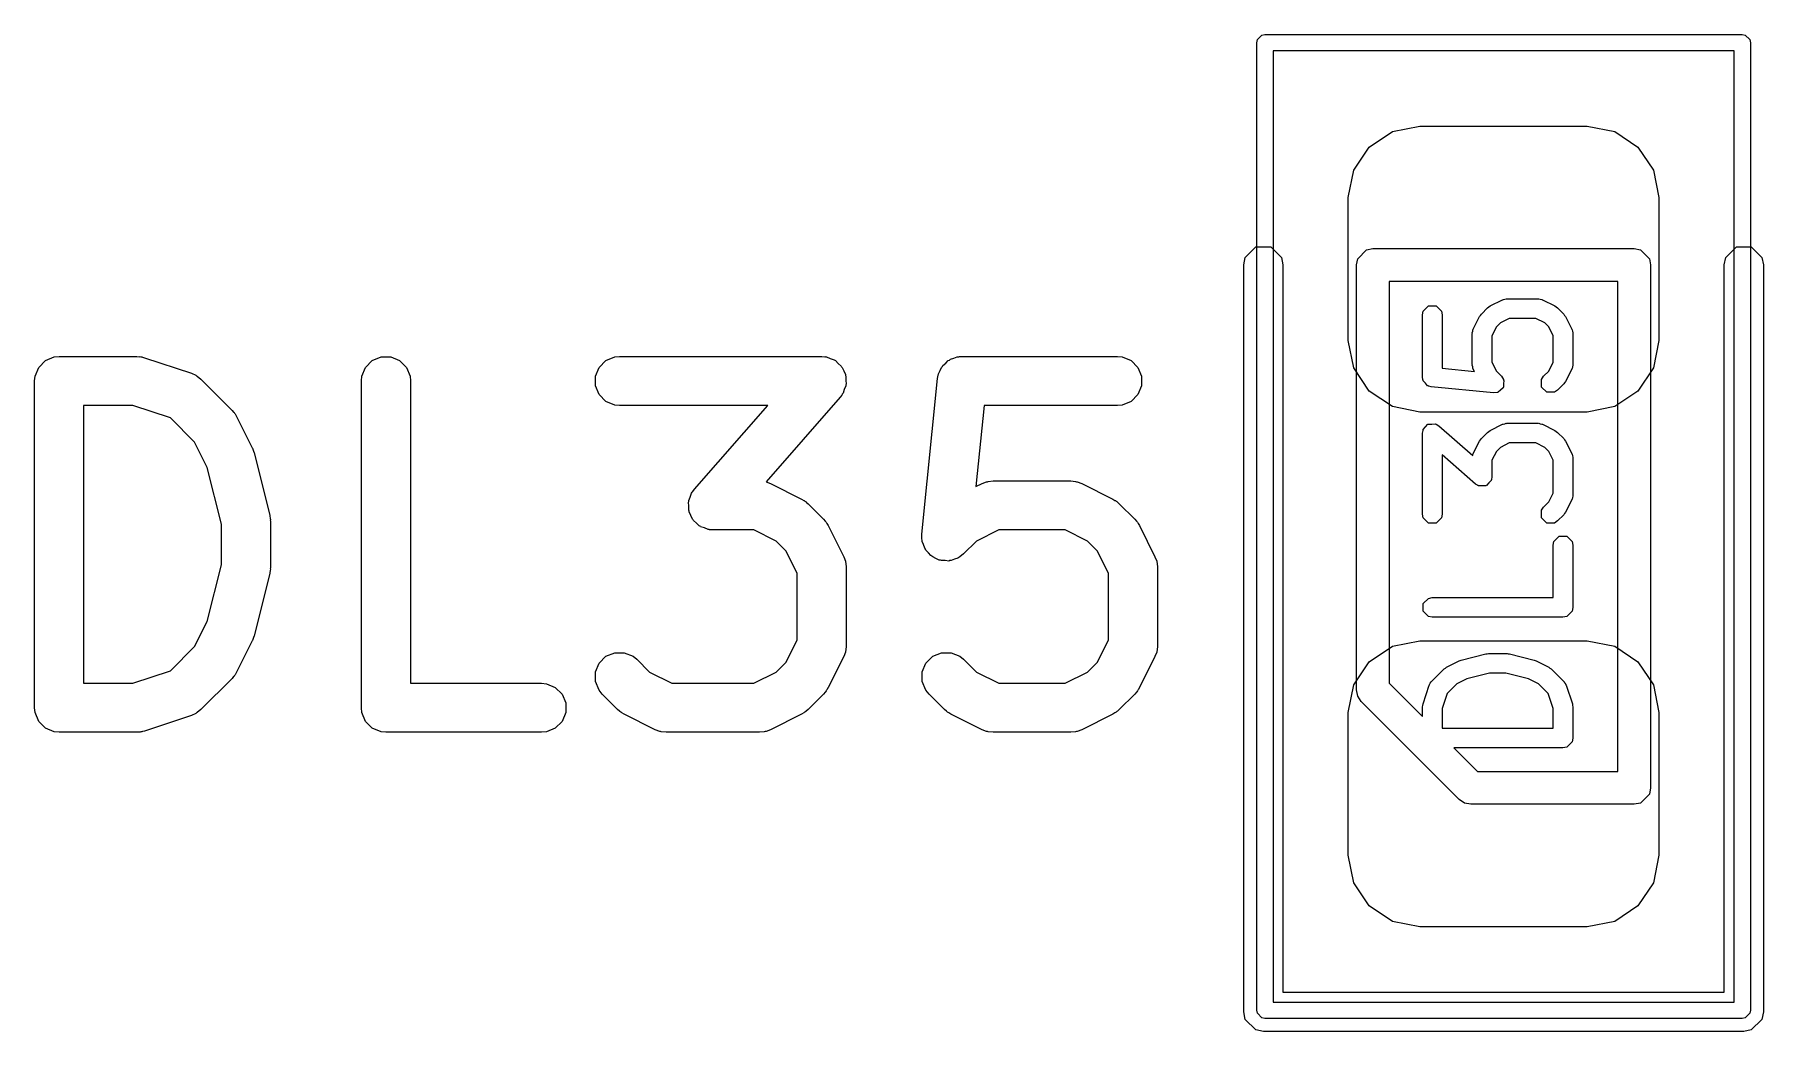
# Model space of a CAD drawing. Header units: inches. Extents: x 0.38 to 8.15, y -7.81 to -0.59.
# Drawn here: x 7.6648 to 7.873, y -3.8797 to -3.7596 of the extents above; entities that cross this region are included whole.
import ezdxf

# ---------------------------------------------------------------- set-up
doc = ezdxf.new("R2010")
doc.units = ezdxf.units.IN
doc.header["$MEASUREMENT"] = 0
for name, color, linetype, true_color in [('F.Courtyard', 6, 'CONTINUOUS', 0xff26e2), ('F.Cu', 13, 'CONTINUOUS', 0xc83434), ('F.Fab', 9, 'CONTINUOUS', 0xafafaf), ('F.Silkscreen', 41, 'CONTINUOUS', 0xf2eda1)]:
    doc.layers.add(name, color=color, linetype=linetype, true_color=true_color)

msp = doc.modelspace()

# ---------------------------------------------------------------- linework, layer by layer
at = {"layer": 'F.Courtyard', "linetype": 'CONTINUOUS'}
for p, q in [((7.81201, -3.76063), (7.81208, -3.76025)), ((7.81201, -3.87717), (7.81201, -3.76063)), ((7.81208, -3.76025), (7.81262, -3.75972)), ((7.81262, -3.75972), (7.81299, -3.75965)), ((7.81299, -3.75965), (7.87047, -3.75965)), ((7.87047, -3.75965), (7.87085, -3.75972)), ((7.87085, -3.75972), (7.87138, -3.76025)), ((7.87138, -3.76025), (7.87146, -3.76063)), ((7.87146, -3.76063), (7.87146, -3.87717)), ((7.81398, -3.76161), (7.81398, -3.87618)), ((7.86949, -3.76161), (7.81398, -3.76161)), ((7.86949, -3.87618), (7.86949, -3.76161)), ((7.81208, -3.87754), (7.81201, -3.87717)), ((7.81398, -3.87618), (7.86949, -3.87618)), ((7.87146, -3.87717), (7.87138, -3.87754)), ((7.81262, -3.87807), (7.81208, -3.87754)), ((7.81299, -3.87815), (7.81262, -3.87807)), ((7.87047, -3.87815), (7.81299, -3.87815)), ((7.87085, -3.87807), (7.87047, -3.87815)), ((7.87138, -3.87754), (7.87085, -3.87807))]:
    msp.add_line(p, q, dxfattribs=at)
at = {"layer": 'F.Cu', "linetype": 'CONTINUOUS'}
for p, q in [((7.82835, -3.77132), (7.83164, -3.77067)), ((7.83164, -3.77067), (7.85182, -3.77067)), ((7.85182, -3.77067), (7.85512, -3.77132)), ((7.82555, -3.77319), (7.82835, -3.77132)), ((7.85512, -3.77132), (7.85791, -3.77319)), ((7.82369, -3.77599), (7.82555, -3.77319)), ((7.85791, -3.77319), (7.85978, -3.77599)), ((7.82303, -3.77928), (7.82369, -3.77599)), ((7.85978, -3.77599), (7.86043, -3.77928)), ((7.82303, -3.79651), (7.82303, -3.77928)), ((7.86043, -3.77928), (7.86043, -3.79651)), ((7.82369, -3.7998), (7.82303, -3.79651)), ((7.86043, -3.79651), (7.85978, -3.7998)), ((7.82555, -3.8026), (7.82369, -3.7998)), ((7.85978, -3.7998), (7.85791, -3.8026)), ((7.82835, -3.80446), (7.82555, -3.8026)), ((7.85791, -3.8026), (7.85512, -3.80446)), ((7.83164, -3.80512), (7.82835, -3.80446)), ((7.85182, -3.80512), (7.83164, -3.80512)), ((7.85512, -3.80446), (7.85182, -3.80512)), ((7.82555, -3.8352), (7.82835, -3.83333)), ((7.82835, -3.83333), (7.83164, -3.83268)), ((7.83164, -3.83268), (7.85182, -3.83268)), ((7.85182, -3.83268), (7.85512, -3.83333)), ((7.85512, -3.83333), (7.85791, -3.8352)), ((7.82369, -3.83799), (7.82555, -3.8352)), ((7.85791, -3.8352), (7.85978, -3.83799)), ((7.82303, -3.84129), (7.82369, -3.83799)), ((7.85978, -3.83799), (7.86043, -3.84129)), ((7.82303, -3.85851), (7.82303, -3.84129)), ((7.86043, -3.84129), (7.86043, -3.85851)), ((7.82369, -3.86181), (7.82303, -3.85851)), ((7.86043, -3.85851), (7.85978, -3.86181)), ((7.82555, -3.8646), (7.82369, -3.86181)), ((7.85978, -3.86181), (7.85791, -3.8646)), ((7.82835, -3.86647), (7.82555, -3.8646)), ((7.85791, -3.8646), (7.85512, -3.86647)), ((7.83164, -3.86713), (7.82835, -3.86647)), ((7.85512, -3.86647), (7.85182, -3.86713)), ((7.85182, -3.86713), (7.83164, -3.86713))]:
    msp.add_line(p, q, dxfattribs=at)
at = {"layer": 'F.Fab', "linetype": 'CONTINUOUS'}
for p, q in [((7.82417, -3.78665), (7.82523, -3.78558)), ((7.82523, -3.78558), (7.82598, -3.78543)), ((7.82598, -3.78543), (7.85748, -3.78543)), ((7.85748, -3.78543), (7.85823, -3.78558)), ((7.85823, -3.78558), (7.8593, -3.78665)), ((7.82402, -3.7874), (7.82417, -3.78665)), ((7.82402, -3.83858), (7.82402, -3.7874)), ((7.8593, -3.78665), (7.85945, -3.7874)), ((7.85945, -3.7874), (7.85945, -3.85039)), ((7.82795, -3.78937), (7.82795, -3.83777)), ((7.85551, -3.78937), (7.82795, -3.78937)), ((7.85551, -3.84843), (7.85551, -3.78937)), ((7.84012, -3.79234), (7.84162, -3.79159)), ((7.84162, -3.79159), (7.84167, -3.79158)), ((7.84167, -3.79158), (7.84169, -3.79156)), ((7.84169, -3.79156), (7.84188, -3.79152)), ((7.84188, -3.79152), (7.84206, -3.79147)), ((7.84206, -3.79147), (7.84209, -3.79148)), ((7.84209, -3.79148), (7.84215, -3.79147)), ((7.84215, -3.79147), (7.8459, -3.79147)), ((7.8459, -3.79147), (7.84595, -3.79148)), ((7.84595, -3.79148), (7.84598, -3.79147)), ((7.84598, -3.79147), (7.84616, -3.79152)), ((7.84616, -3.79152), (7.84635, -3.79156)), ((7.84635, -3.79156), (7.84637, -3.79158)), ((7.84637, -3.79158), (7.84642, -3.79159)), ((7.84642, -3.79159), (7.84792, -3.79234)), ((7.83197, -3.7934), (7.83206, -3.79295)), ((7.83197, -3.8009), (7.83197, -3.7934)), ((7.83206, -3.79295), (7.83269, -3.79231)), ((7.83269, -3.79231), (7.8336, -3.79231)), ((7.8336, -3.79231), (7.83424, -3.79295)), ((7.83424, -3.79295), (7.83433, -3.7934)), ((7.83433, -3.7934), (7.83433, -3.79983)), ((7.83809, -3.79512), (7.83884, -3.79362)), ((7.83884, -3.79362), (7.83896, -3.79347)), ((7.83896, -3.79347), (7.83906, -3.79332)), ((7.83906, -3.79332), (7.83981, -3.79257)), ((7.83981, -3.79257), (7.83997, -3.79246)), ((7.83997, -3.79246), (7.84012, -3.79234)), ((7.84242, -3.79383), (7.84135, -3.79437)), ((7.84562, -3.79383), (7.84242, -3.79383)), ((7.8467, -3.79437), (7.84562, -3.79383)), ((7.84792, -3.79234), (7.84807, -3.79246)), ((7.84807, -3.79246), (7.84823, -3.79257)), ((7.84823, -3.79257), (7.84898, -3.79332)), ((7.84898, -3.79332), (7.84909, -3.79347)), ((7.84909, -3.79347), (7.8492, -3.79362)), ((7.8492, -3.79362), (7.84995, -3.79512)), ((7.83796, -3.79565), (7.83798, -3.79559)), ((7.83796, -3.7994), (7.83796, -3.79565)), ((7.83797, -3.79557), (7.83802, -3.79538)), ((7.83798, -3.79559), (7.83797, -3.79557)), ((7.83802, -3.79538), (7.83805, -3.7952)), ((7.83805, -3.7952), (7.83807, -3.79518)), ((7.83807, -3.79518), (7.83809, -3.79512)), ((7.84087, -3.79485), (7.84033, -3.79593)), ((7.84033, -3.79593), (7.84033, -3.79912)), ((7.84135, -3.79437), (7.84087, -3.79485)), ((7.84717, -3.79485), (7.8467, -3.79437)), ((7.84771, -3.79593), (7.84717, -3.79485)), ((7.84771, -3.79912), (7.84771, -3.79593)), ((7.84995, -3.79512), (7.84997, -3.79518)), ((7.84997, -3.79518), (7.84999, -3.7952)), ((7.84999, -3.7952), (7.85002, -3.79538)), ((7.85002, -3.79538), (7.85007, -3.79557)), ((7.85007, -3.79557), (7.85006, -3.79559)), ((7.85006, -3.79559), (7.85008, -3.79565)), ((7.85008, -3.79565), (7.85008, -3.7994)), ((7.83433, -3.79983), (7.83824, -3.80022)), ((7.83798, -3.79946), (7.83796, -3.7994)), ((7.83797, -3.79948), (7.83798, -3.79946)), ((7.83802, -3.79967), (7.83797, -3.79948)), ((7.83805, -3.79985), (7.83802, -3.79967)), ((7.83807, -3.79987), (7.83805, -3.79985)), ((7.83809, -3.79993), (7.83807, -3.79987)), ((7.83824, -3.80022), (7.83809, -3.79993)), ((7.84033, -3.79912), (7.84087, -3.8002)), ((7.84087, -3.8002), (7.84148, -3.80081)), ((7.84656, -3.80081), (7.84717, -3.8002)), ((7.84717, -3.8002), (7.84771, -3.79912)), ((7.84995, -3.79993), (7.8492, -3.80143)), ((7.84997, -3.79987), (7.84995, -3.79993)), ((7.84999, -3.79985), (7.84997, -3.79987)), ((7.85002, -3.79967), (7.84999, -3.79985)), ((7.85007, -3.79948), (7.85002, -3.79967)), ((7.85008, -3.7994), (7.85006, -3.79946)), ((7.85006, -3.79946), (7.85007, -3.79948)), ((7.83202, -3.80118), (7.83197, -3.8009)), ((7.83202, -3.80124), (7.83202, -3.80118)), ((7.83204, -3.80127), (7.83202, -3.80124)), ((7.83206, -3.80135), (7.83204, -3.80127)), ((7.83234, -3.80163), (7.83206, -3.80135)), ((7.83259, -3.80194), (7.83234, -3.80163)), ((7.83267, -3.80197), (7.83259, -3.80194)), ((7.83269, -3.80199), (7.83267, -3.80197)), ((7.83275, -3.80199), (7.83269, -3.80199)), ((7.83303, -3.80208), (7.83275, -3.80199)), ((7.84053, -3.80282), (7.83303, -3.80208)), ((7.84169, -3.80221), (7.84138, -3.80246)), ((7.84148, -3.80081), (7.84174, -3.8012)), ((7.84174, -3.8021), (7.84169, -3.80215)), ((7.84169, -3.80215), (7.84169, -3.80221)), ((7.84174, -3.8012), (7.84174, -3.80126)), ((7.84174, -3.80126), (7.84178, -3.80131)), ((7.84178, -3.80131), (7.84174, -3.8017)), ((7.84174, -3.8017), (7.84174, -3.8021)), ((7.8463, -3.8012), (7.84656, -3.80081)), ((7.8463, -3.8021), (7.8463, -3.8012)), ((7.84694, -3.80274), (7.8463, -3.8021)), ((7.84898, -3.80173), (7.84823, -3.80248)), ((7.84909, -3.80158), (7.84898, -3.80173)), ((7.8492, -3.80143), (7.84909, -3.80158)), ((7.84099, -3.80278), (7.84053, -3.80282)), ((7.84104, -3.80274), (7.84099, -3.80278)), ((7.8411, -3.80274), (7.84104, -3.80274)), ((7.84138, -3.80246), (7.8411, -3.80274)), ((7.84785, -3.80274), (7.84694, -3.80274)), ((7.84823, -3.80248), (7.84785, -3.80274)), ((7.83197, -3.80765), (7.83203, -3.80732)), ((7.83197, -3.8174), (7.83197, -3.80765)), ((7.83203, -3.80727), (7.83204, -3.80725)), ((7.83203, -3.80732), (7.83203, -3.80727)), ((7.83204, -3.80725), (7.83206, -3.8072)), ((7.83206, -3.8072), (7.83235, -3.8069)), ((7.83235, -3.8069), (7.83262, -3.80659)), ((7.83262, -3.80659), (7.83266, -3.80659)), ((7.83266, -3.80659), (7.83269, -3.80656)), ((7.83269, -3.80656), (7.83311, -3.80656)), ((7.83311, -3.80656), (7.83353, -3.80653)), ((7.83353, -3.80653), (7.83357, -3.80656)), ((7.83357, -3.80656), (7.8336, -3.80656)), ((7.8336, -3.80656), (7.83363, -3.80659)), ((7.83363, -3.80659), (7.83392, -3.80676)), ((7.83392, -3.80676), (7.83802, -3.81035)), ((7.83884, -3.80862), (7.83896, -3.80847)), ((7.83896, -3.80847), (7.83906, -3.80831)), ((7.83906, -3.80831), (7.83981, -3.80756)), ((7.83981, -3.80756), (7.83997, -3.80746)), ((7.83997, -3.80746), (7.84012, -3.80734)), ((7.84012, -3.80734), (7.84162, -3.80659)), ((7.84162, -3.80659), (7.84167, -3.80658)), ((7.84167, -3.80658), (7.84169, -3.80656)), ((7.84169, -3.80656), (7.84188, -3.80652)), ((7.84188, -3.80652), (7.84206, -3.80647)), ((7.84206, -3.80647), (7.84209, -3.80648)), ((7.84209, -3.80648), (7.84215, -3.80647)), ((7.84215, -3.80647), (7.8459, -3.80647)), ((7.8459, -3.80647), (7.84595, -3.80648)), ((7.84595, -3.80648), (7.84598, -3.80647)), ((7.84598, -3.80647), (7.84616, -3.80652)), ((7.84616, -3.80652), (7.84635, -3.80656)), ((7.84635, -3.80656), (7.84637, -3.80658)), ((7.84637, -3.80658), (7.84642, -3.80659)), ((7.84642, -3.80659), (7.84792, -3.80734)), ((7.84792, -3.80734), (7.84807, -3.80746)), ((7.84807, -3.80746), (7.84823, -3.80756)), ((7.84823, -3.80756), (7.84898, -3.80831)), ((7.84898, -3.80831), (7.84909, -3.80847)), ((7.84909, -3.80847), (7.8492, -3.80862)), ((7.83837, -3.81379), (7.83433, -3.81025)), ((7.83433, -3.81025), (7.83433, -3.8174)), ((7.83802, -3.81035), (7.83805, -3.8102)), ((7.83805, -3.8102), (7.83807, -3.81018)), ((7.83807, -3.81018), (7.83809, -3.81012)), ((7.83809, -3.81012), (7.83884, -3.80862)), ((7.84087, -3.80985), (7.84033, -3.81093)), ((7.84135, -3.80937), (7.84087, -3.80985)), ((7.84242, -3.80883), (7.84135, -3.80937)), ((7.84562, -3.80883), (7.84242, -3.80883)), ((7.8467, -3.80937), (7.84562, -3.80883)), ((7.84717, -3.80985), (7.8467, -3.80937)), ((7.84771, -3.81093), (7.84717, -3.80985)), ((7.8492, -3.80862), (7.84995, -3.81012)), ((7.84995, -3.81012), (7.84997, -3.81018)), ((7.84997, -3.81018), (7.84999, -3.8102)), ((7.84999, -3.8102), (7.85002, -3.81038)), ((7.85002, -3.81038), (7.85007, -3.81056)), ((7.85007, -3.81056), (7.85006, -3.81059)), ((7.85006, -3.81059), (7.85008, -3.81065)), ((7.84033, -3.81093), (7.84033, -3.8129)), ((7.84771, -3.81487), (7.84771, -3.81093)), ((7.85008, -3.81065), (7.85008, -3.81515)), ((7.83866, -3.81395), (7.83837, -3.81379)), ((7.83869, -3.81399), (7.83866, -3.81395)), ((7.83872, -3.81399), (7.83869, -3.81399)), ((7.83877, -3.81402), (7.83872, -3.81399)), ((7.83918, -3.81399), (7.83877, -3.81402)), ((7.8396, -3.81399), (7.83918, -3.81399)), ((7.83963, -3.81396), (7.8396, -3.81399)), ((7.83967, -3.81396), (7.83963, -3.81396)), ((7.83994, -3.81364), (7.83967, -3.81396)), ((7.84024, -3.81335), (7.83994, -3.81364)), ((7.84025, -3.8133), (7.84024, -3.81335)), ((7.84026, -3.81328), (7.84025, -3.8133)), ((7.84033, -3.8129), (7.84026, -3.81323)), ((7.84026, -3.81323), (7.84026, -3.81328)), ((7.8463, -3.81695), (7.84656, -3.81656)), ((7.84656, -3.81656), (7.84717, -3.81595)), ((7.84717, -3.81595), (7.84771, -3.81487)), ((7.84995, -3.81568), (7.8492, -3.81718)), ((7.84997, -3.81562), (7.84995, -3.81568)), ((7.84999, -3.8156), (7.84997, -3.81562)), ((7.85002, -3.81541), (7.84999, -3.8156)), ((7.85007, -3.81523), (7.85002, -3.81541)), ((7.85008, -3.81515), (7.85006, -3.81521)), ((7.85006, -3.81521), (7.85007, -3.81523)), ((7.83206, -3.81785), (7.83197, -3.8174)), ((7.83269, -3.81849), (7.83206, -3.81785)), ((7.8336, -3.81849), (7.83269, -3.81849)), ((7.83424, -3.81785), (7.8336, -3.81849)), ((7.83433, -3.8174), (7.83424, -3.81785)), ((7.8463, -3.81785), (7.8463, -3.81695)), ((7.84694, -3.81849), (7.8463, -3.81785)), ((7.84785, -3.81849), (7.84694, -3.81849)), ((7.84823, -3.81823), (7.84785, -3.81849)), ((7.84898, -3.81748), (7.84823, -3.81823)), ((7.84909, -3.81733), (7.84898, -3.81748)), ((7.8492, -3.81718), (7.84909, -3.81733)), ((7.84771, -3.82115), (7.8478, -3.8207)), ((7.8478, -3.8207), (7.84844, -3.82006)), ((7.84844, -3.82006), (7.84935, -3.82006)), ((7.84935, -3.82006), (7.84999, -3.8207)), ((7.84999, -3.8207), (7.85008, -3.82115)), ((7.84771, -3.82747), (7.84771, -3.82115)), ((7.85008, -3.82115), (7.85008, -3.82865)), ((7.83206, -3.82819), (7.83269, -3.82756)), ((7.83206, -3.8291), (7.83206, -3.82819)), ((7.83269, -3.82974), (7.83206, -3.8291)), ((7.83269, -3.82756), (7.83315, -3.82747)), ((7.83315, -3.82747), (7.84771, -3.82747)), ((7.84999, -3.8291), (7.84935, -3.82974)), ((7.85008, -3.82865), (7.84999, -3.8291)), ((7.83315, -3.82983), (7.83269, -3.82974)), ((7.84889, -3.82983), (7.83315, -3.82983)), ((7.84935, -3.82974), (7.84889, -3.82983)), ((7.83487, -3.83584), (7.83637, -3.83509)), ((7.83637, -3.83509), (7.83649, -3.83505)), ((7.83649, -3.83505), (7.83661, -3.835)), ((7.83661, -3.835), (7.83961, -3.83425)), ((7.83961, -3.83425), (7.83975, -3.83424)), ((7.83975, -3.83424), (7.8399, -3.83421)), ((7.8399, -3.83421), (7.84215, -3.83421)), ((7.84215, -3.83421), (7.84229, -3.83424)), ((7.84229, -3.83424), (7.84243, -3.83425)), ((7.84243, -3.83425), (7.84543, -3.835)), ((7.84543, -3.835), (7.84555, -3.83505)), ((7.84555, -3.83505), (7.84567, -3.83509)), ((7.84567, -3.83509), (7.84717, -3.83584)), ((7.83291, -3.83779), (7.833, -3.83762)), ((7.833, -3.83762), (7.83303, -3.83761)), ((7.83303, -3.83761), (7.83306, -3.83756)), ((7.83306, -3.83756), (7.83456, -3.83606)), ((7.83456, -3.83606), (7.83472, -3.83596)), ((7.83472, -3.83596), (7.83487, -3.83584)), ((7.83731, -3.83726), (7.8361, -3.83787)), ((7.84004, -3.83658), (7.83731, -3.83726)), ((7.842, -3.83658), (7.84004, -3.83658)), ((7.84473, -3.83726), (7.842, -3.83658)), ((7.84595, -3.83787), (7.84473, -3.83726)), ((7.84717, -3.83584), (7.84732, -3.83596)), ((7.84732, -3.83596), (7.84748, -3.83606)), ((7.84748, -3.83606), (7.84898, -3.83756)), ((7.84898, -3.83756), (7.84901, -3.83761)), ((7.84901, -3.83761), (7.84904, -3.83762)), ((7.84904, -3.83762), (7.84913, -3.83779)), ((7.82417, -3.83934), (7.82402, -3.83858)), ((7.82459, -3.83997), (7.82417, -3.83934)), ((7.82795, -3.83777), (7.83197, -3.84178)), ((7.83203, -3.84027), (7.83278, -3.83802)), ((7.83278, -3.83802), (7.83281, -3.83797)), ((7.83281, -3.83794), (7.83291, -3.83779)), ((7.83281, -3.83797), (7.83281, -3.83794)), ((7.83493, -3.83903), (7.83433, -3.84084)), ((7.8361, -3.83787), (7.83493, -3.83903)), ((7.84711, -3.83903), (7.84595, -3.83787)), ((7.84771, -3.84084), (7.84711, -3.83903)), ((7.84913, -3.83779), (7.84924, -3.83794)), ((7.84924, -3.83794), (7.84924, -3.83797)), ((7.84924, -3.83797), (7.84927, -3.83802)), ((7.84927, -3.83802), (7.85002, -3.84027)), ((7.8364, -3.85179), (7.82459, -3.83997)), ((7.83197, -3.84064), (7.832, -3.84046)), ((7.83197, -3.84178), (7.83197, -3.84064)), ((7.832, -3.84046), (7.83203, -3.84027)), ((7.83433, -3.84084), (7.83433, -3.84321)), ((7.84771, -3.84321), (7.84771, -3.84084)), ((7.85002, -3.84027), (7.85004, -3.84046)), ((7.85004, -3.84046), (7.85008, -3.84064)), ((7.85008, -3.84064), (7.85008, -3.84439)), ((7.83433, -3.84321), (7.84771, -3.84321)), ((7.84889, -3.84558), (7.83576, -3.84558)), ((7.83576, -3.84558), (7.83861, -3.84843)), ((7.84935, -3.84549), (7.84889, -3.84558)), ((7.84999, -3.84485), (7.84935, -3.84549)), ((7.85008, -3.84439), (7.84999, -3.84485)), ((7.83861, -3.84843), (7.85551, -3.84843)), ((7.83704, -3.85221), (7.8364, -3.85179)), ((7.8378, -3.85236), (7.83704, -3.85221)), ((7.85823, -3.85221), (7.85748, -3.85236)), ((7.8593, -3.85115), (7.85823, -3.85221)), ((7.85945, -3.85039), (7.8593, -3.85115)), ((7.85748, -3.85236), (7.8378, -3.85236))]:
    msp.add_line(p, q, dxfattribs=at)
at = {"layer": 'F.Silkscreen', "linetype": 'CONTINUOUS'}
for p, q in [((7.81061, -3.7865), (7.81189, -3.78522)), ((7.81189, -3.78522), (7.8137, -3.78522)), ((7.8137, -3.78522), (7.81498, -3.7865)), ((7.86849, -3.7865), (7.86977, -3.78522)), ((7.86977, -3.78522), (7.87157, -3.78522)), ((7.87157, -3.78522), (7.87285, -3.7865)), ((7.81043, -3.7874), (7.81061, -3.7865)), ((7.81043, -3.87736), (7.81043, -3.7874)), ((7.81498, -3.7865), (7.81516, -3.7874)), ((7.81516, -3.7874), (7.81516, -3.875)), ((7.86831, -3.7874), (7.86849, -3.7865)), ((7.86831, -3.875), (7.86831, -3.7874)), ((7.87285, -3.7865), (7.87303, -3.7874)), ((7.87303, -3.7874), (7.87303, -3.87736)), ((7.66486, -3.80079), (7.6653, -3.79973)), ((7.6653, -3.79973), (7.66611, -3.79892)), ((7.66611, -3.79892), (7.66718, -3.79847)), ((7.66718, -3.79847), (7.66775, -3.79842)), ((7.66775, -3.79842), (7.67713, -3.79842)), ((7.67713, -3.79842), (7.67742, -3.79845)), ((7.67742, -3.79845), (7.6775, -3.79844)), ((7.6775, -3.79844), (7.6776, -3.79846)), ((7.6776, -3.79846), (7.6777, -3.79847)), ((7.6777, -3.79847), (7.67778, -3.7985)), ((7.67778, -3.7985), (7.67806, -3.79857)), ((7.67806, -3.79857), (7.68369, -3.80044)), ((7.70423, -3.80079), (7.70467, -3.79973)), ((7.70467, -3.79973), (7.70548, -3.79892)), ((7.70548, -3.79892), (7.70655, -3.79847)), ((7.70655, -3.79847), (7.7077, -3.79847)), ((7.7077, -3.79847), (7.70876, -3.79892)), ((7.70876, -3.79892), (7.70958, -3.79973)), ((7.70958, -3.79973), (7.71002, -3.80079)), ((7.73235, -3.80079), (7.73279, -3.79973)), ((7.73279, -3.79973), (7.73361, -3.79892)), ((7.73361, -3.79892), (7.73467, -3.79847)), ((7.73467, -3.79847), (7.73525, -3.79842)), ((7.73525, -3.79842), (7.75962, -3.79842)), ((7.75962, -3.79842), (7.75992, -3.79845)), ((7.75992, -3.79845), (7.76, -3.79844)), ((7.76, -3.79844), (7.76005, -3.79846)), ((7.76005, -3.79846), (7.76019, -3.79847)), ((7.76019, -3.79847), (7.76064, -3.79866)), ((7.76064, -3.79866), (7.76109, -3.79881)), ((7.76109, -3.79881), (7.76117, -3.79888)), ((7.76117, -3.79888), (7.76126, -3.79892)), ((7.76126, -3.79892), (7.7616, -3.79925)), ((7.7616, -3.79925), (7.76196, -3.79957)), ((7.76196, -3.79957), (7.762, -3.79966)), ((7.762, -3.79966), (7.76207, -3.79973)), ((7.76207, -3.79973), (7.76226, -3.80017)), ((7.76226, -3.80017), (7.76247, -3.8006)), ((7.77367, -3.80051), (7.77387, -3.80013)), ((7.77387, -3.80013), (7.77404, -3.79973)), ((7.77404, -3.79973), (7.77414, -3.79963)), ((7.77414, -3.79963), (7.77421, -3.79949)), ((7.77421, -3.79949), (7.77454, -3.79922)), ((7.77454, -3.79922), (7.77485, -3.79892)), ((7.77485, -3.79892), (7.77499, -3.79886)), ((7.77499, -3.79886), (7.7751, -3.79876)), ((7.7751, -3.79876), (7.77552, -3.79864)), ((7.77552, -3.79864), (7.77591, -3.79847)), ((7.77591, -3.79847), (7.77614, -3.79845)), ((7.77614, -3.79845), (7.77621, -3.79843)), ((7.77621, -3.79843), (7.77628, -3.79844)), ((7.77628, -3.79844), (7.77649, -3.79842)), ((7.77649, -3.79842), (7.79524, -3.79842)), ((7.79524, -3.79842), (7.79581, -3.79847)), ((7.79581, -3.79847), (7.79688, -3.79892)), ((7.79688, -3.79892), (7.79769, -3.79973)), ((7.79769, -3.79973), (7.79813, -3.80079)), ((7.6648, -3.80137), (7.66486, -3.80079)), ((7.6648, -3.84074), (7.6648, -3.80137)), ((7.68369, -3.80044), (7.68421, -3.80068)), ((7.68421, -3.80068), (7.68429, -3.80075)), ((7.68429, -3.80075), (7.68439, -3.80079)), ((7.68439, -3.80079), (7.68484, -3.80116)), ((7.68484, -3.80116), (7.68859, -3.80491)), ((7.70417, -3.80137), (7.70423, -3.80079)), ((7.70417, -3.84074), (7.70417, -3.80137)), ((7.71002, -3.80079), (7.71008, -3.80137)), ((7.71008, -3.80137), (7.71008, -3.83779)), ((7.73235, -3.80195), (7.73235, -3.80079)), ((7.73279, -3.80301), (7.73235, -3.80195)), ((7.76251, -3.80195), (7.76233, -3.80239)), ((7.76247, -3.8006), (7.76248, -3.8007)), ((7.76248, -3.8007), (7.76251, -3.80079)), ((7.76251, -3.80079), (7.76251, -3.80127)), ((7.76251, -3.80127), (7.76255, -3.80175)), ((7.76255, -3.80175), (7.76251, -3.80185)), ((7.76251, -3.80185), (7.76251, -3.80195)), ((7.77168, -3.81982), (7.77355, -3.80108)), ((7.77355, -3.80108), (7.77359, -3.80087)), ((7.77359, -3.80079), (7.77362, -3.80073)), ((7.77359, -3.80087), (7.77359, -3.80079)), ((7.77362, -3.80073), (7.77367, -3.80051)), ((7.79813, -3.80195), (7.79769, -3.80301)), ((7.79813, -3.80079), (7.79813, -3.80195)), ((7.67665, -3.80432), (7.67071, -3.80432)), ((7.67071, -3.80432), (7.67071, -3.83779)), ((7.68116, -3.80583), (7.67665, -3.80432)), ((7.73361, -3.80383), (7.73279, -3.80301)), ((7.73467, -3.80427), (7.73361, -3.80383)), ((7.73525, -3.80432), (7.73467, -3.80427)), ((7.75311, -3.80432), (7.73525, -3.80432)), ((7.74427, -3.81442), (7.75311, -3.80432)), ((7.76184, -3.80332), (7.75291, -3.81352)), ((7.76202, -3.80307), (7.76184, -3.80332)), ((7.76207, -3.80301), (7.76202, -3.80307)), ((7.76209, -3.80296), (7.76207, -3.80301)), ((7.76218, -3.80284), (7.76209, -3.80296)), ((7.76233, -3.80239), (7.76218, -3.80284)), ((7.77916, -3.80432), (7.77819, -3.81409)), ((7.79524, -3.80432), (7.77916, -3.80432)), ((7.79581, -3.80427), (7.79524, -3.80432)), ((7.79688, -3.80383), (7.79581, -3.80427)), ((7.79769, -3.80301), (7.79688, -3.80383)), ((7.68407, -3.80874), (7.68116, -3.80583)), ((7.68859, -3.80491), (7.68878, -3.80513)), ((7.68878, -3.80513), (7.68883, -3.80518)), ((7.68883, -3.80518), (7.68889, -3.80527)), ((7.68889, -3.80527), (7.68896, -3.80535)), ((7.68896, -3.80535), (7.68899, -3.80543)), ((7.68899, -3.80543), (7.68914, -3.80567)), ((7.68914, -3.80567), (7.69102, -3.80942)), ((7.68559, -3.81178), (7.68407, -3.80874)), ((7.69102, -3.80942), (7.69103, -3.80947)), ((7.69103, -3.80947), (7.69105, -3.80948)), ((7.69105, -3.80948), (7.69113, -3.80972)), ((7.69113, -3.80972), (7.69122, -3.80996)), ((7.69122, -3.80996), (7.69123, -3.80999)), ((7.69123, -3.80999), (7.69124, -3.81003)), ((7.69124, -3.81003), (7.69312, -3.81753)), ((7.6873, -3.81861), (7.68559, -3.81178)), ((7.74402, -3.81478), (7.74404, -3.81473)), ((7.74404, -3.81473), (7.74409, -3.81467)), ((7.74409, -3.81467), (7.74427, -3.81442)), ((7.75291, -3.81352), (7.75344, -3.81373)), ((7.75344, -3.81373), (7.75719, -3.8156)), ((7.77819, -3.81409), (7.77892, -3.81373)), ((7.77892, -3.81373), (7.77946, -3.81352)), ((7.77946, -3.81352), (7.77957, -3.81351)), ((7.77957, -3.81351), (7.77966, -3.81347)), ((7.77966, -3.81347), (7.78024, -3.81342)), ((7.78024, -3.81342), (7.78961, -3.81342)), ((7.78961, -3.81342), (7.79019, -3.81347)), ((7.79019, -3.81347), (7.79029, -3.81351)), ((7.79029, -3.81351), (7.79039, -3.81352)), ((7.79039, -3.81352), (7.79093, -3.81373)), ((7.79093, -3.81373), (7.79468, -3.8156)), ((7.74357, -3.81599), (7.7436, -3.81589)), ((7.7436, -3.81647), (7.74357, -3.81599)), ((7.7436, -3.81579), (7.74378, -3.81535)), ((7.7436, -3.81589), (7.7436, -3.81579)), ((7.7436, -3.81695), (7.7436, -3.81647)), ((7.74378, -3.81535), (7.74394, -3.8149)), ((7.74394, -3.8149), (7.74402, -3.81478)), ((7.75719, -3.8156), (7.75744, -3.81576)), ((7.75744, -3.81576), (7.75751, -3.81579)), ((7.75751, -3.81579), (7.75759, -3.81586)), ((7.75759, -3.81586), (7.75768, -3.81591)), ((7.75768, -3.81591), (7.75773, -3.81597)), ((7.75773, -3.81597), (7.75796, -3.81616)), ((7.75796, -3.81616), (7.75983, -3.81803)), ((7.79468, -3.8156), (7.79493, -3.81576)), ((7.79493, -3.81576), (7.795, -3.81579)), ((7.795, -3.81579), (7.79508, -3.81586)), ((7.79508, -3.81586), (7.79517, -3.81591)), ((7.79517, -3.81591), (7.79522, -3.81597)), ((7.79522, -3.81597), (7.79545, -3.81616)), ((7.79545, -3.81616), (7.79733, -3.81803)), ((7.6873, -3.8235), (7.6873, -3.81861)), ((7.69312, -3.81753), (7.69313, -3.81763)), ((7.69313, -3.81763), (7.69315, -3.81767)), ((7.69315, -3.81767), (7.69317, -3.81788)), ((7.69317, -3.81788), (7.6932, -3.8181)), ((7.6932, -3.8181), (7.69319, -3.81814)), ((7.69319, -3.81814), (7.6932, -3.81824)), ((7.6932, -3.81824), (7.6932, -3.82387)), ((7.74364, -3.81704), (7.7436, -3.81695)), ((7.74364, -3.81714), (7.74364, -3.81704)), ((7.74386, -3.81757), (7.74364, -3.81714)), ((7.74404, -3.81801), (7.74386, -3.81757)), ((7.74411, -3.81808), (7.74404, -3.81801)), ((7.74415, -3.81817), (7.74411, -3.81808)), ((7.74451, -3.81849), (7.74415, -3.81817)), ((7.74485, -3.81882), (7.74451, -3.81849)), ((7.74495, -3.81886), (7.74485, -3.81882)), ((7.74502, -3.81893), (7.74495, -3.81886)), ((7.74547, -3.81908), (7.74502, -3.81893)), ((7.75983, -3.81803), (7.76002, -3.81826)), ((7.76002, -3.81826), (7.76008, -3.81831)), ((7.76008, -3.81831), (7.76013, -3.8184)), ((7.76013, -3.8184), (7.7602, -3.81848)), ((7.7602, -3.81848), (7.76023, -3.81855)), ((7.76023, -3.81855), (7.76038, -3.8188)), ((7.76038, -3.8188), (7.76226, -3.82255)), ((7.79733, -3.81803), (7.79751, -3.81826)), ((7.79751, -3.81826), (7.79757, -3.81831)), ((7.79757, -3.81831), (7.79763, -3.8184)), ((7.79763, -3.8184), (7.79769, -3.81848)), ((7.79769, -3.81848), (7.79772, -3.81855)), ((7.79772, -3.81855), (7.79788, -3.8188)), ((7.79788, -3.8188), (7.79975, -3.82255)), ((7.74592, -3.81926), (7.74547, -3.81908)), ((7.74606, -3.81928), (7.74592, -3.81926)), ((7.74611, -3.8193), (7.74606, -3.81928)), ((7.74619, -3.81929), (7.74611, -3.8193)), ((7.74649, -3.81932), (7.74619, -3.81929)), ((7.75142, -3.81932), (7.74649, -3.81932)), ((7.75412, -3.82067), (7.75142, -3.81932)), ((7.75532, -3.82187), (7.75412, -3.82067)), ((7.77168, -3.8204), (7.77168, -3.81982)), ((7.77172, -3.82055), (7.77168, -3.8204)), ((7.77172, -3.82069), (7.77172, -3.82055)), ((7.77188, -3.82109), (7.77172, -3.82069)), ((7.77824, -3.82067), (7.7767, -3.82221)), ((7.78094, -3.81932), (7.77824, -3.82067)), ((7.78892, -3.81932), (7.78094, -3.81932)), ((7.79161, -3.82067), (7.78892, -3.81932)), ((7.79281, -3.82187), (7.79161, -3.82067)), ((7.75666, -3.82457), (7.75532, -3.82187)), ((7.76226, -3.82255), (7.76247, -3.82309)), ((7.76247, -3.82309), (7.76247, -3.82319)), ((7.77201, -3.82151), (7.77188, -3.82109)), ((7.7721, -3.82162), (7.77201, -3.82151)), ((7.77216, -3.82176), (7.7721, -3.82162)), ((7.77247, -3.82206), (7.77216, -3.82176)), ((7.77274, -3.8224), (7.77247, -3.82206)), ((7.77287, -3.82247), (7.77274, -3.8224)), ((7.77298, -3.82257), (7.77287, -3.82247)), ((7.77337, -3.82274), (7.77298, -3.82257)), ((7.77375, -3.82294), (7.77337, -3.82274)), ((7.7739, -3.82296), (7.77375, -3.82294)), ((7.77404, -3.82301), (7.7739, -3.82296)), ((7.77447, -3.82301), (7.77404, -3.82301)), ((7.7749, -3.82306), (7.77447, -3.82301)), ((7.77504, -3.82301), (7.7749, -3.82306)), ((7.77519, -3.82301), (7.77504, -3.82301)), ((7.77559, -3.82285), (7.77519, -3.82301)), ((7.776, -3.82272), (7.77559, -3.82285)), ((7.77612, -3.82263), (7.776, -3.82272)), ((7.77626, -3.82257), (7.77612, -3.82263)), ((7.7767, -3.82221), (7.77626, -3.82257)), ((7.79416, -3.82457), (7.79281, -3.82187)), ((7.79975, -3.82255), (7.79996, -3.82309)), ((7.79996, -3.82309), (7.79997, -3.82319)), ((7.68559, -3.83034), (7.6873, -3.8235)), ((7.69312, -3.82458), (7.69124, -3.83208)), ((7.69313, -3.82448), (7.69312, -3.82458)), ((7.69315, -3.82444), (7.69313, -3.82448)), ((7.69317, -3.82423), (7.69315, -3.82444)), ((7.6932, -3.82401), (7.69317, -3.82423)), ((7.6932, -3.82387), (7.69319, -3.82397)), ((7.69319, -3.82397), (7.6932, -3.82401)), ((7.75666, -3.83254), (7.75666, -3.82457)), ((7.76247, -3.82319), (7.76251, -3.82329)), ((7.76251, -3.82329), (7.76257, -3.82387)), ((7.76257, -3.82387), (7.76257, -3.83324)), ((7.79416, -3.83254), (7.79416, -3.82457)), ((7.79997, -3.82319), (7.80001, -3.82329)), ((7.80001, -3.82329), (7.80007, -3.82387)), ((7.80007, -3.82387), (7.80007, -3.83324)), ((7.68407, -3.83337), (7.68559, -3.83034)), ((7.68116, -3.83629), (7.68407, -3.83337)), ((7.69102, -3.83269), (7.68914, -3.83644)), ((7.69103, -3.83265), (7.69102, -3.83269)), ((7.69105, -3.83263), (7.69103, -3.83265)), ((7.69113, -3.83239), (7.69105, -3.83263)), ((7.69122, -3.83215), (7.69113, -3.83239)), ((7.69123, -3.83213), (7.69122, -3.83215)), ((7.69124, -3.83208), (7.69123, -3.83213)), ((7.75532, -3.83524), (7.75666, -3.83254)), ((7.76257, -3.83324), (7.76251, -3.83382)), ((7.79281, -3.83524), (7.79416, -3.83254)), ((7.80007, -3.83324), (7.80001, -3.83382)), ((7.73235, -3.83642), (7.73279, -3.83535)), ((7.73279, -3.83535), (7.73361, -3.83454)), ((7.73361, -3.83454), (7.73467, -3.8341)), ((7.73467, -3.8341), (7.73582, -3.8341)), ((7.73582, -3.8341), (7.73689, -3.83454)), ((7.73689, -3.83454), (7.73733, -3.8349)), ((7.73733, -3.8349), (7.73887, -3.83644)), ((7.75412, -3.83644), (7.75532, -3.83524)), ((7.76226, -3.83456), (7.76038, -3.83831)), ((7.76247, -3.83402), (7.76226, -3.83456)), ((7.76251, -3.83382), (7.76247, -3.83392)), ((7.76247, -3.83392), (7.76247, -3.83402)), ((7.77172, -3.83642), (7.77216, -3.83535)), ((7.77216, -3.83535), (7.77298, -3.83454)), ((7.77298, -3.83454), (7.77404, -3.8341)), ((7.77404, -3.8341), (7.77519, -3.8341)), ((7.77519, -3.8341), (7.77626, -3.83454)), ((7.77626, -3.83454), (7.7767, -3.8349)), ((7.7767, -3.8349), (7.77824, -3.83644)), ((7.79161, -3.83644), (7.79281, -3.83524)), ((7.79975, -3.83456), (7.79788, -3.83831)), ((7.79996, -3.83402), (7.79975, -3.83456)), ((7.79997, -3.83392), (7.79996, -3.83402)), ((7.80001, -3.83382), (7.79997, -3.83392)), ((7.67665, -3.83779), (7.68116, -3.83629)), ((7.68859, -3.8372), (7.68484, -3.84095)), ((7.68878, -3.83698), (7.68859, -3.8372)), ((7.68883, -3.83693), (7.68878, -3.83698)), ((7.68889, -3.83684), (7.68883, -3.83693)), ((7.68896, -3.83676), (7.68889, -3.83684)), ((7.68899, -3.83668), (7.68896, -3.83676)), ((7.68914, -3.83644), (7.68899, -3.83668)), ((7.73235, -3.83757), (7.73235, -3.83642)), ((7.73279, -3.83863), (7.73235, -3.83757)), ((7.73887, -3.83644), (7.74157, -3.83779)), ((7.75142, -3.83779), (7.75412, -3.83644)), ((7.77172, -3.83757), (7.77172, -3.83642)), ((7.77216, -3.83863), (7.77172, -3.83757)), ((7.77824, -3.83644), (7.78094, -3.83779)), ((7.78892, -3.83779), (7.79161, -3.83644)), ((7.67071, -3.83779), (7.67665, -3.83779)), ((7.71008, -3.83779), (7.72587, -3.83779)), ((7.72587, -3.83779), (7.72645, -3.83784)), ((7.72645, -3.83784), (7.72751, -3.83829)), ((7.72751, -3.83829), (7.72833, -3.8391)), ((7.72833, -3.8391), (7.72877, -3.84016)), ((7.73316, -3.83908), (7.73279, -3.83863)), ((7.73503, -3.84095), (7.73316, -3.83908)), ((7.74157, -3.83779), (7.75142, -3.83779)), ((7.75983, -3.83908), (7.75796, -3.84095)), ((7.76002, -3.83885), (7.75983, -3.83908)), ((7.76008, -3.8388), (7.76002, -3.83885)), ((7.76013, -3.83871), (7.76008, -3.8388)), ((7.7602, -3.83863), (7.76013, -3.83871)), ((7.76023, -3.83856), (7.7602, -3.83863)), ((7.76038, -3.83831), (7.76023, -3.83856)), ((7.77253, -3.83908), (7.77216, -3.83863)), ((7.7744, -3.84095), (7.77253, -3.83908)), ((7.78094, -3.83779), (7.78892, -3.83779)), ((7.79733, -3.83908), (7.79545, -3.84095)), ((7.79751, -3.83885), (7.79733, -3.83908)), ((7.79757, -3.8388), (7.79751, -3.83885)), ((7.79763, -3.83871), (7.79757, -3.8388)), ((7.79769, -3.83863), (7.79763, -3.83871)), ((7.79772, -3.83856), (7.79769, -3.83863)), ((7.79788, -3.83831), (7.79772, -3.83856)), ((7.66486, -3.84132), (7.6648, -3.84074)), ((7.6653, -3.84238), (7.66486, -3.84132)), ((7.68369, -3.84167), (7.67806, -3.84354)), ((7.68421, -3.84143), (7.68369, -3.84167)), ((7.68429, -3.84136), (7.68421, -3.84143)), ((7.68439, -3.84132), (7.68429, -3.84136)), ((7.68484, -3.84095), (7.68439, -3.84132)), ((7.70423, -3.84132), (7.70417, -3.84074)), ((7.70467, -3.84238), (7.70423, -3.84132)), ((7.72877, -3.84132), (7.72833, -3.84238)), ((7.72877, -3.84016), (7.72877, -3.84132)), ((7.73526, -3.84114), (7.73503, -3.84095)), ((7.73531, -3.8412), (7.73526, -3.84114)), ((7.7354, -3.84125), (7.73531, -3.8412)), ((7.73548, -3.84132), (7.7354, -3.84125)), ((7.73555, -3.84135), (7.73548, -3.84132)), ((7.7358, -3.84151), (7.73555, -3.84135)), ((7.73955, -3.84338), (7.7358, -3.84151)), ((7.75719, -3.84151), (7.75344, -3.84338)), ((7.75744, -3.84135), (7.75719, -3.84151)), ((7.75751, -3.84132), (7.75744, -3.84135)), ((7.75759, -3.84125), (7.75751, -3.84132)), ((7.75768, -3.8412), (7.75759, -3.84125)), ((7.75773, -3.84114), (7.75768, -3.8412)), ((7.75796, -3.84095), (7.75773, -3.84114)), ((7.77463, -3.84114), (7.7744, -3.84095)), ((7.77468, -3.8412), (7.77463, -3.84114)), ((7.77477, -3.84125), (7.77468, -3.8412)), ((7.77485, -3.84132), (7.77477, -3.84125)), ((7.77492, -3.84135), (7.77485, -3.84132)), ((7.77517, -3.84151), (7.77492, -3.84135)), ((7.77892, -3.84338), (7.77517, -3.84151)), ((7.79468, -3.84151), (7.79093, -3.84338)), ((7.79493, -3.84135), (7.79468, -3.84151)), ((7.795, -3.84132), (7.79493, -3.84135)), ((7.79508, -3.84125), (7.795, -3.84132)), ((7.79517, -3.8412), (7.79508, -3.84125)), ((7.79522, -3.84114), (7.79517, -3.8412)), ((7.79545, -3.84095), (7.79522, -3.84114)), ((7.66611, -3.8432), (7.6653, -3.84238)), ((7.66718, -3.84364), (7.66611, -3.8432)), ((7.66775, -3.84369), (7.66718, -3.84364)), ((7.67713, -3.84369), (7.66775, -3.84369)), ((7.67742, -3.84366), (7.67713, -3.84369)), ((7.6775, -3.84367), (7.67742, -3.84366)), ((7.6776, -3.84365), (7.6775, -3.84367)), ((7.6777, -3.84364), (7.6776, -3.84365)), ((7.67778, -3.84361), (7.6777, -3.84364)), ((7.67806, -3.84354), (7.67778, -3.84361)), ((7.70548, -3.8432), (7.70467, -3.84238)), ((7.70655, -3.84364), (7.70548, -3.8432)), ((7.70712, -3.84369), (7.70655, -3.84364)), ((7.72587, -3.84369), (7.70712, -3.84369)), ((7.72645, -3.84364), (7.72587, -3.84369)), ((7.72751, -3.8432), (7.72645, -3.84364)), ((7.72833, -3.84238), (7.72751, -3.8432)), ((7.74009, -3.84359), (7.73955, -3.84338)), ((7.7402, -3.8436), (7.74009, -3.84359)), ((7.74029, -3.84364), (7.7402, -3.8436)), ((7.74087, -3.84369), (7.74029, -3.84364)), ((7.75212, -3.84369), (7.74087, -3.84369)), ((7.75269, -3.84364), (7.75212, -3.84369)), ((7.75279, -3.8436), (7.75269, -3.84364)), ((7.7529, -3.84359), (7.75279, -3.8436)), ((7.75344, -3.84338), (7.7529, -3.84359)), ((7.77946, -3.84359), (7.77892, -3.84338)), ((7.77957, -3.8436), (7.77946, -3.84359)), ((7.77966, -3.84364), (7.77957, -3.8436)), ((7.78024, -3.84369), (7.77966, -3.84364)), ((7.78961, -3.84369), (7.78024, -3.84369)), ((7.79019, -3.84364), (7.78961, -3.84369)), ((7.79029, -3.8436), (7.79019, -3.84364)), ((7.79039, -3.84359), (7.79029, -3.8436)), ((7.79093, -3.84338), (7.79039, -3.84359)), ((7.81516, -3.875), (7.86831, -3.875)), ((7.81061, -3.87827), (7.81043, -3.87736)), ((7.81189, -3.87954), (7.81061, -3.87827)), ((7.87285, -3.87827), (7.87157, -3.87954)), ((7.87303, -3.87736), (7.87285, -3.87827)), ((7.8128, -3.87972), (7.81189, -3.87954)), ((7.87067, -3.87972), (7.8128, -3.87972)), ((7.87157, -3.87954), (7.87067, -3.87972))]:
    msp.add_line(p, q, dxfattribs=at)

doc.saveas('drawing.dxf')
